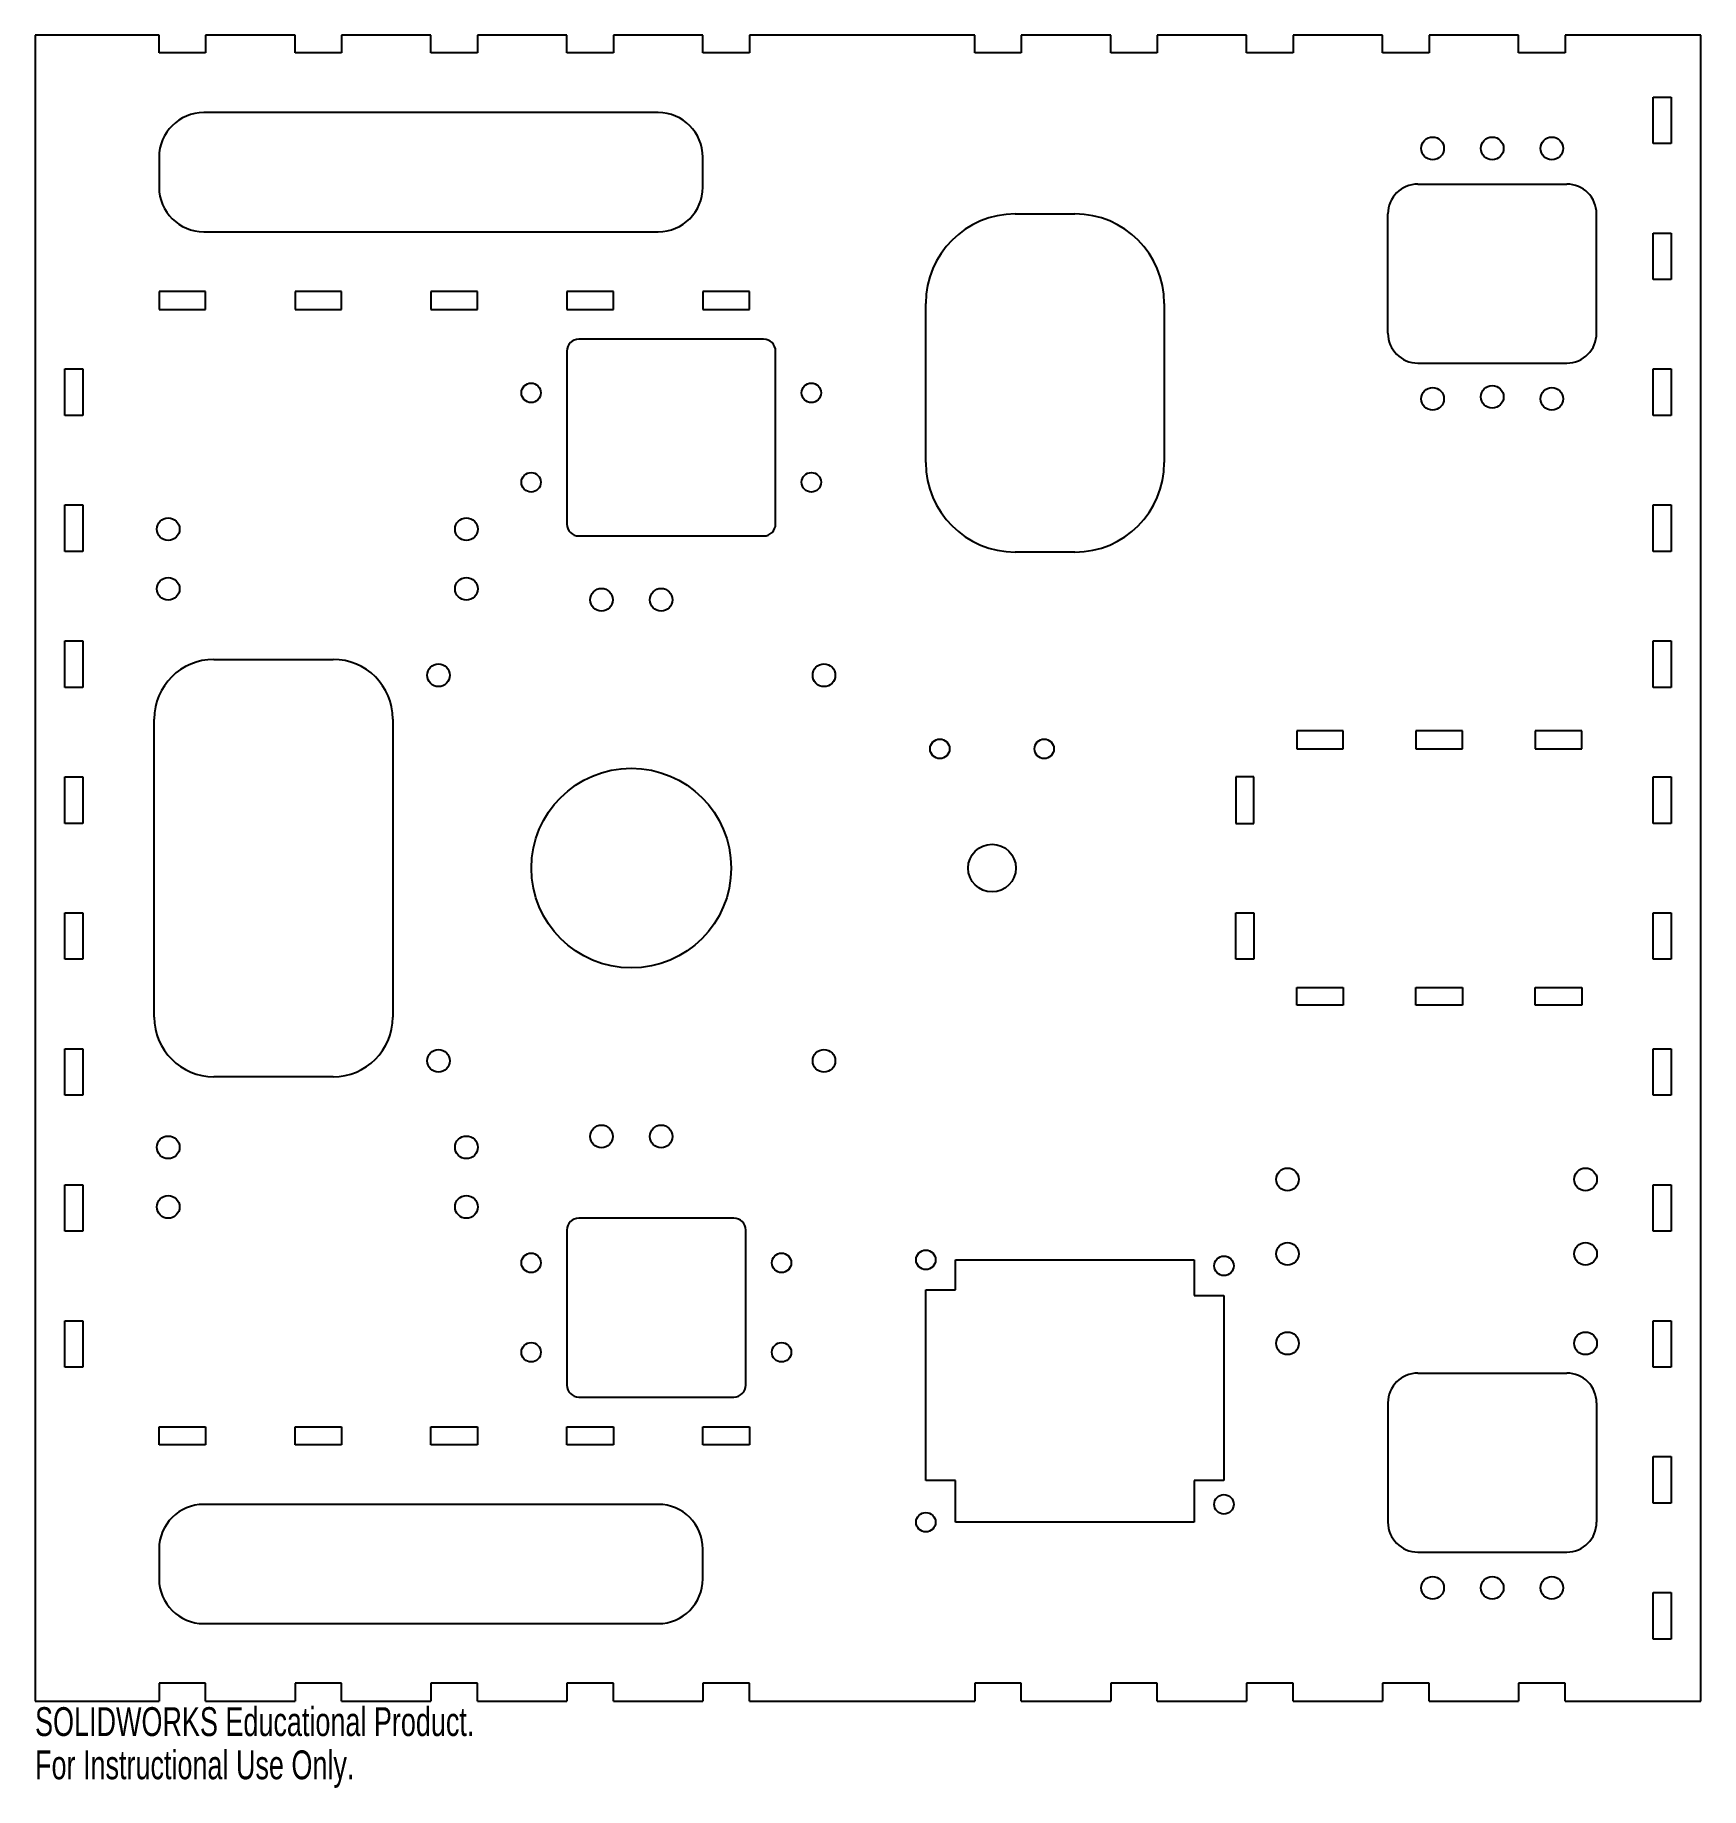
# Model space of a CAD drawing. Header units: millimetres. Extents: x -140 to 140, y -154 to 140.
import ezdxf

# ---------------------------------------------------------------- set-up
doc = ezdxf.new("R2010")
doc.units = ezdxf.units.MM
doc.styles.add('SLDTEXTSTYLE0', font='TXT', dxfattribs={"width": 0.7})

msp = doc.modelspace()

# ---------------------------------------------------------------- linework, layer by layer
at = {"color": 7, "linetype": 'Continuous', "lineweight": 25}
for p, q in [((-118.9, 139.7), (-139.7, 139.7)), ((-139.7, 139.7), (-139.7, -139.7)), ((-118.9, 136.7), (-118.9, 139.7)), ((-96.1, 139.7), (-111.1, 139.7)), ((-111.1, 139.7), (-111.1, 136.7)), ((-96.1, 136.7), (-96.1, 139.7)), ((-73.3, 139.7), (-88.3, 139.7)), ((-88.3, 139.7), (-88.3, 136.7)), ((-73.3, 136.7), (-73.3, 139.7)), ((-50.5, 139.7), (-65.5, 139.7)), ((-65.5, 139.7), (-65.5, 136.7)), ((-50.5, 136.7), (-50.5, 139.7)), ((-27.7, 139.7), (-42.7, 139.7)), ((-42.7, 139.7), (-42.7, 136.7)), ((-27.7, 136.7), (-27.7, 139.7)), ((17.9, 139.7), (-19.9, 139.7)), ((-19.9, 139.7), (-19.9, 136.7)), ((17.9, 136.7), (17.9, 139.7)), ((40.7, 139.7), (25.7, 139.7)), ((25.7, 139.7), (25.7, 136.7)), ((40.7, 136.7), (40.7, 139.7)), ((63.5, 139.7), (48.5, 139.7)), ((48.5, 139.7), (48.5, 136.7)), ((63.5, 136.7), (63.5, 139.7)), ((86.3, 139.7), (71.3, 139.7)), ((71.3, 139.7), (71.3, 136.7)), ((86.3, 136.7), (86.3, 139.7)), ((109.1, 139.7), (94.1, 139.7)), ((94.1, 139.7), (94.1, 136.7)), ((109.1, 136.7), (109.1, 139.7)), ((139.7, 139.7), (116.9, 139.7)), ((116.9, 139.7), (116.9, 136.7)), ((139.7, -139.7), (139.7, 139.7)), ((-111.1, 136.7), (-118.9, 136.7)), ((-88.3, 136.7), (-96.1, 136.7)), ((-65.5, 136.7), (-73.3, 136.7)), ((-42.7, 136.7), (-50.5, 136.7)), ((-19.9, 136.7), (-27.7, 136.7)), ((25.7, 136.7), (17.9, 136.7)), ((48.5, 136.7), (40.7, 136.7)), ((71.3, 136.7), (63.5, 136.7)), ((94.1, 136.7), (86.3, 136.7)), ((116.9, 136.7), (109.1, 136.7)), ((-35.2, 126.7), (-111.4, 126.7)), ((131.7, 121.5), (131.7, 129.3)), ((131.7, 129.3), (134.7, 129.3)), ((134.7, 129.3), (134.7, 121.5)), ((134.7, 121.5), (131.7, 121.5)), ((-118.9, 119.2), (-118.9, 114.2)), ((-27.7, 114.2), (-27.7, 119.2)), ((92.2, 114.7), (117.2, 114.7)), ((24.7, 109.7), (34.7, 109.7)), ((87.2, 89.7), (87.2, 109.7)), ((122.2, 89.7), (122.2, 109.7)), ((-111.4, 106.7), (-35.2, 106.7)), ((131.7, 98.7), (131.7, 106.5)), ((131.7, 106.5), (134.7, 106.5)), ((134.7, 106.5), (134.7, 98.7)), ((134.7, 98.7), (131.7, 98.7)), ((-118.9, 96.7), (-118.9, 93.7)), ((-111.1, 96.7), (-118.9, 96.7)), ((-111.1, 93.7), (-111.1, 96.7)), ((-96.1, 96.7), (-96.1, 93.7)), ((-88.3, 96.7), (-96.1, 96.7)), ((-88.3, 93.7), (-88.3, 96.7)), ((-73.3, 96.7), (-73.3, 93.7)), ((-65.5, 96.7), (-73.3, 96.7)), ((-65.5, 93.7), (-65.5, 96.7)), ((-50.5, 96.7), (-50.5, 93.7)), ((-42.7, 96.7), (-50.5, 96.7)), ((-42.7, 93.7), (-42.7, 96.7)), ((-27.7, 96.7), (-27.7, 93.7)), ((-19.9, 96.7), (-27.7, 96.7)), ((-19.9, 93.7), (-19.9, 96.7)), ((9.7, 68), (9.7, 94.7)), ((49.7, 94.7), (49.7, 68)), ((-118.9, 93.7), (-111.1, 93.7)), ((-96.1, 93.7), (-88.3, 93.7)), ((-73.3, 93.7), (-65.5, 93.7)), ((-50.5, 93.7), (-42.7, 93.7)), ((-27.7, 93.7), (-19.9, 93.7)), ((-17.5, 88.7), (-48.5, 88.7)), ((-50.5, 86.7), (-50.5, 57.7)), ((-15.5, 57.7), (-15.5, 86.7)), ((-134.7, 75.9), (-134.7, 83.7)), ((-134.7, 83.7), (-131.7, 83.7)), ((-131.7, 83.7), (-131.7, 75.9)), ((92.2, 84.7), (117.2, 84.7)), ((131.7, 75.9), (131.7, 83.7)), ((131.7, 83.7), (134.7, 83.7)), ((134.7, 83.7), (134.7, 75.9)), ((-131.7, 75.9), (-134.7, 75.9)), ((134.7, 75.9), (131.7, 75.9)), ((-134.7, 53.1), (-134.7, 60.9)), ((-134.7, 60.9), (-131.7, 60.9)), ((-131.7, 60.9), (-131.7, 53.1)), ((131.7, 53.1), (131.7, 60.9)), ((131.7, 60.9), (134.7, 60.9)), ((134.7, 60.9), (134.7, 53.1)), ((-131.7, 53.1), (-134.7, 53.1)), ((-48.5, 55.7), (-17.5, 55.7)), ((34.7, 53), (24.7, 53)), ((134.7, 53.1), (131.7, 53.1)), ((-134.7, 30.3), (-134.7, 38.1)), ((-134.7, 38.1), (-131.7, 38.1)), ((-131.7, 38.1), (-131.7, 30.3)), ((131.7, 30.3), (131.7, 38.1)), ((131.7, 38.1), (134.7, 38.1)), ((134.7, 38.1), (134.7, 30.3)), ((-109.7, 35), (-89.7, 35)), ((-131.7, 30.3), (-134.7, 30.3)), ((134.7, 30.3), (131.7, 30.3)), ((-119.7, -25), (-119.7, 25)), ((-79.7, 25), (-79.7, -25)), ((79.7, 23), (71.9, 23)), ((71.9, 23), (71.9, 20)), ((79.7, 20), (79.7, 23)), ((99.7, 23), (91.9, 23)), ((91.9, 23), (91.9, 20)), ((99.7, 20), (99.7, 23)), ((119.7, 23), (111.9, 23)), ((111.9, 23), (111.9, 20)), ((119.7, 20), (119.7, 23)), ((71.9, 20), (79.7, 20)), ((91.9, 20), (99.7, 20)), ((111.9, 20), (119.7, 20)), ((-134.7, 7.5), (-134.7, 15.3)), ((-134.7, 15.3), (-131.7, 15.3)), ((-131.7, 15.3), (-131.7, 7.5)), ((64.7, 15.3), (61.7, 15.3)), ((61.7, 15.3), (61.7, 7.5)), ((64.7, 7.5), (64.7, 15.3)), ((131.7, 7.5), (131.7, 15.3)), ((131.7, 15.3), (134.7, 15.3)), ((134.7, 15.3), (134.7, 7.5)), ((-131.7, 7.5), (-134.7, 7.5)), ((61.7, 7.5), (64.7, 7.5)), ((134.7, 7.5), (131.7, 7.5)), ((-134.7, -15.3), (-134.7, -7.5)), ((-134.7, -7.5), (-131.7, -7.5)), ((-131.7, -7.5), (-131.7, -15.3)), ((61.7, -15.3), (61.7, -7.5)), ((61.7, -7.5), (64.7, -7.5)), ((64.7, -7.5), (64.7, -15.3)), ((131.7, -15.3), (131.7, -7.5)), ((131.7, -7.5), (134.7, -7.5)), ((134.7, -7.5), (134.7, -15.3)), ((-131.7, -15.3), (-134.7, -15.3)), ((64.7, -15.3), (61.7, -15.3)), ((134.7, -15.3), (131.7, -15.3)), ((71.9, -23), (71.9, -20)), ((71.9, -20), (79.7, -20)), ((79.7, -20), (79.7, -23)), ((91.9, -23), (91.9, -20)), ((91.9, -20), (99.7, -20)), ((99.7, -20), (99.7, -23)), ((111.9, -23), (111.9, -20)), ((111.9, -20), (119.7, -20)), ((119.7, -20), (119.7, -23)), ((79.7, -23), (71.9, -23)), ((99.7, -23), (91.9, -23)), ((119.7, -23), (111.9, -23)), ((-134.7, -38.1), (-134.7, -30.3)), ((-134.7, -30.3), (-131.7, -30.3)), ((-131.7, -30.3), (-131.7, -38.1)), ((131.7, -38.1), (131.7, -30.3)), ((131.7, -30.3), (134.7, -30.3)), ((134.7, -30.3), (134.7, -38.1)), ((-89.7, -35), (-109.7, -35)), ((-131.7, -38.1), (-134.7, -38.1)), ((134.7, -38.1), (131.7, -38.1)), ((-134.7, -60.9), (-134.7, -53.1)), ((-134.7, -53.1), (-131.7, -53.1)), ((-131.7, -53.1), (-131.7, -60.9)), ((131.7, -60.9), (131.7, -53.1)), ((131.7, -53.1), (134.7, -53.1)), ((134.7, -53.1), (134.7, -60.9)), ((-22.5, -58.7), (-48.5, -58.7)), ((-131.7, -60.9), (-134.7, -60.9)), ((-50.5, -60.7), (-50.5, -86.7)), ((-20.5, -86.7), (-20.5, -60.7)), ((134.7, -60.9), (131.7, -60.9)), ((14.7, -70.7), (14.7, -65.7)), ((14.7, -65.7), (54.7, -65.7)), ((54.7, -65.7), (54.7, -71.7)), ((9.7, -102.7), (9.7, -70.7)), ((9.7, -70.7), (14.7, -70.7)), ((54.7, -71.7), (59.7, -71.7)), ((59.7, -71.7), (59.7, -102.7)), ((-134.7, -83.7), (-134.7, -75.9)), ((-134.7, -75.9), (-131.7, -75.9)), ((-131.7, -75.9), (-131.7, -83.7)), ((131.7, -83.7), (131.7, -75.9)), ((131.7, -75.9), (134.7, -75.9)), ((134.7, -75.9), (134.7, -83.7)), ((-131.7, -83.7), (-134.7, -83.7)), ((92.2, -84.7), (117.2, -84.7)), ((134.7, -83.7), (131.7, -83.7)), ((-48.5, -88.7), (-22.5, -88.7)), ((87.2, -89.7), (87.2, -109.7)), ((122.2, -89.7), (122.2, -109.7)), ((-118.9, -96.7), (-118.9, -93.7)), ((-118.9, -93.7), (-111.1, -93.7)), ((-111.1, -93.7), (-111.1, -96.7)), ((-96.1, -96.7), (-96.1, -93.7)), ((-96.1, -93.7), (-88.3, -93.7)), ((-88.3, -93.7), (-88.3, -96.7)), ((-73.3, -96.7), (-73.3, -93.7)), ((-73.3, -93.7), (-65.5, -93.7)), ((-65.5, -93.7), (-65.5, -96.7)), ((-50.5, -96.7), (-50.5, -93.7)), ((-50.5, -93.7), (-42.7, -93.7)), ((-42.7, -93.7), (-42.7, -96.7)), ((-27.7, -96.7), (-27.7, -93.7)), ((-27.7, -93.7), (-19.9, -93.7)), ((-19.9, -93.7), (-19.9, -96.7)), ((-111.1, -96.7), (-118.9, -96.7)), ((-88.3, -96.7), (-96.1, -96.7)), ((-65.5, -96.7), (-73.3, -96.7)), ((-42.7, -96.7), (-50.5, -96.7)), ((-19.9, -96.7), (-27.7, -96.7)), ((131.7, -106.5), (131.7, -98.7)), ((131.7, -98.7), (134.7, -98.7)), ((134.7, -98.7), (134.7, -106.5)), ((14.7, -102.7), (9.7, -102.7)), ((14.7, -109.7), (14.7, -102.7)), ((59.7, -102.7), (54.7, -102.7)), ((54.7, -102.7), (54.7, -109.7)), ((-35.2, -106.7), (-111.4, -106.7)), ((134.7, -106.5), (131.7, -106.5)), ((54.7, -109.7), (14.7, -109.7)), ((-118.9, -114.2), (-118.9, -119.2)), ((-27.7, -119.2), (-27.7, -114.2)), ((92.2, -114.7), (117.2, -114.7)), ((131.7, -129.3), (131.7, -121.5)), ((131.7, -121.5), (134.7, -121.5)), ((134.7, -121.5), (134.7, -129.3)), ((-111.4, -126.7), (-35.2, -126.7)), ((134.7, -129.3), (131.7, -129.3)), ((-118.9, -136.7), (-118.9, -139.7)), ((-111.1, -136.7), (-118.9, -136.7)), ((-111.1, -139.7), (-111.1, -136.7)), ((-96.1, -136.7), (-96.1, -139.7)), ((-88.3, -136.7), (-96.1, -136.7)), ((-88.3, -139.7), (-88.3, -136.7)), ((-73.3, -136.7), (-73.3, -139.7)), ((-65.5, -136.7), (-73.3, -136.7)), ((-65.5, -139.7), (-65.5, -136.7)), ((-50.5, -136.7), (-50.5, -139.7)), ((-42.7, -136.7), (-50.5, -136.7)), ((-42.7, -139.7), (-42.7, -136.7)), ((-27.7, -136.7), (-27.7, -139.7)), ((-19.9, -136.7), (-27.7, -136.7)), ((-19.9, -139.7), (-19.9, -136.7)), ((17.9, -136.7), (17.9, -139.7)), ((25.7, -136.7), (17.9, -136.7)), ((25.7, -139.7), (25.7, -136.7)), ((40.7, -136.7), (40.7, -139.7)), ((48.5, -136.7), (40.7, -136.7)), ((48.5, -139.7), (48.5, -136.7)), ((63.5, -136.7), (63.5, -139.7)), ((71.3, -136.7), (63.5, -136.7)), ((71.3, -139.7), (71.3, -136.7)), ((86.3, -136.7), (86.3, -139.7)), ((94.1, -136.7), (86.3, -136.7)), ((94.1, -139.7), (94.1, -136.7)), ((109.1, -136.7), (109.1, -139.7)), ((116.9, -136.7), (109.1, -136.7)), ((116.9, -139.7), (116.9, -136.7)), ((-139.7, -139.7), (-118.9, -139.7)), ((-111.1, -139.7), (-96.1, -139.7)), ((-88.3, -139.7), (-73.3, -139.7)), ((-65.5, -139.7), (-50.5, -139.7)), ((-42.7, -139.7), (-27.7, -139.7)), ((-19.9, -139.7), (17.9, -139.7)), ((25.7, -139.7), (40.7, -139.7)), ((48.5, -139.7), (63.5, -139.7)), ((71.3, -139.7), (86.3, -139.7)), ((94.1, -139.7), (109.1, -139.7)), ((116.9, -139.7), (139.7, -139.7))]:
    msp.add_line(p, q, dxfattribs=at)
for centre, radius in [((94.7, 120.7), 1.9), ((104.7, 120.7), 1.9), ((114.7, 120.7), 1.9), ((-56.5, 79.7), 1.63), ((-9.5, 79.7), 1.63), ((94.7, 78.7), 1.9), ((104.7, 79.03), 1.9), ((114.7, 78.7), 1.9), ((-56.5, 64.7), 1.63), ((-9.5, 64.7), 1.63), ((-117.36, 56.83), 1.9), ((-67.36, 56.83), 1.9), ((-117.36, 46.83), 1.9), ((-67.36, 46.83), 1.9), ((-44.7, 45), 1.9), ((-34.7, 45), 1.9), ((-72.03, 32.33), 1.9), ((-7.38, 32.33), 1.9), ((12.05, 20), 1.63), ((29.55, 20), 1.63), ((-39.7, 0), 16.75), ((20.8, 0), 4), ((-72.03, -32.33), 1.9), ((-7.38, -32.33), 1.9), ((-44.7, -45), 1.9), ((-34.7, -45), 1.9), ((-117.36, -46.83), 1.9), ((-67.36, -46.83), 1.9), ((70.35, -52.2), 1.9), ((120.35, -52.2), 1.9), ((-117.36, -56.83), 1.9), ((-67.36, -56.83), 1.9), ((-56.5, -66.2), 1.63), ((-14.5, -66.2), 1.63), ((9.7, -65.7), 1.63), ((70.35, -64.7), 1.9), ((120.35, -64.7), 1.9), ((59.7, -66.7), 1.63), ((70.35, -79.7), 1.9), ((120.35, -79.7), 1.9), ((-56.5, -81.2), 1.63), ((-14.5, -81.2), 1.63), ((59.7, -106.7), 1.63), ((9.7, -109.7), 1.63), ((94.7, -120.7), 1.9), ((104.7, -120.7), 1.9), ((114.7, -120.7), 1.9)]:
    msp.add_circle(centre, radius, dxfattribs=at)
for centre, radius, start, end in [((-111.4, 119.2), 7.5, 90, 180), ((-35.2, 119.2), 7.5, 0, 90), ((92.2, 109.7), 5, 90, 180), ((117.2, 109.7), 5, 0, 90), ((-111.4, 114.2), 7.5, 180, 270), ((-35.2, 114.2), 7.5, 270, 0), ((24.7, 94.7), 15, 90, 180), ((34.7, 94.7), 15, 0, 90), ((-48.5, 86.7), 2, 90, 180), ((-17.5, 86.7), 2, 0, 90), ((92.2, 89.7), 5, 180, 270), ((117.2, 89.7), 5, 270, 0), ((24.7, 68), 15, 180, 270), ((34.7, 68), 15, 270, 0), ((-48.5, 57.7), 2, 180, 270), ((-17.5, 57.7), 2, 270, 0), ((-109.7, 25), 10, 90, 180), ((-89.7, 25), 10, 0, 90), ((-109.7, -25), 10, 180, 270), ((-89.7, -25), 10, 270, 0), ((-48.5, -60.7), 2, 90, 180), ((-22.5, -60.7), 2, 0, 90), ((92.2, -89.7), 5, 90, 180), ((117.2, -89.7), 5, 0, 90), ((-48.5, -86.7), 2, 180, 270), ((-22.5, -86.7), 2, 270, 0), ((-111.4, -114.2), 7.5, 90, 180), ((-35.2, -114.2), 7.5, 0, 90), ((92.2, -109.7), 5, 180, 270), ((117.2, -109.7), 5, 270, 0), ((-111.4, -119.2), 7.5, 180, 270), ((-35.2, -119.2), 7.5, 270, 0)]:
    msp.add_arc(centre, radius, start, end, dxfattribs=at)

# ---------------------------------------------------------------- texts
at = {"color": 7, "linetype": 'Continuous', "char_height": 4.8336, "attachment_point": 1, "style": 'SLDTEXTSTYLE0'}
for s, insert in [('SOLIDWORKS Educational Product.', (-139.7, -140.72)), ('For Instructional Use Only.', (-139.7, -147.97))]:
    msp.add_mtext(s, dxfattribs=dict(at, insert=insert))

doc.saveas('drawing.dxf')
